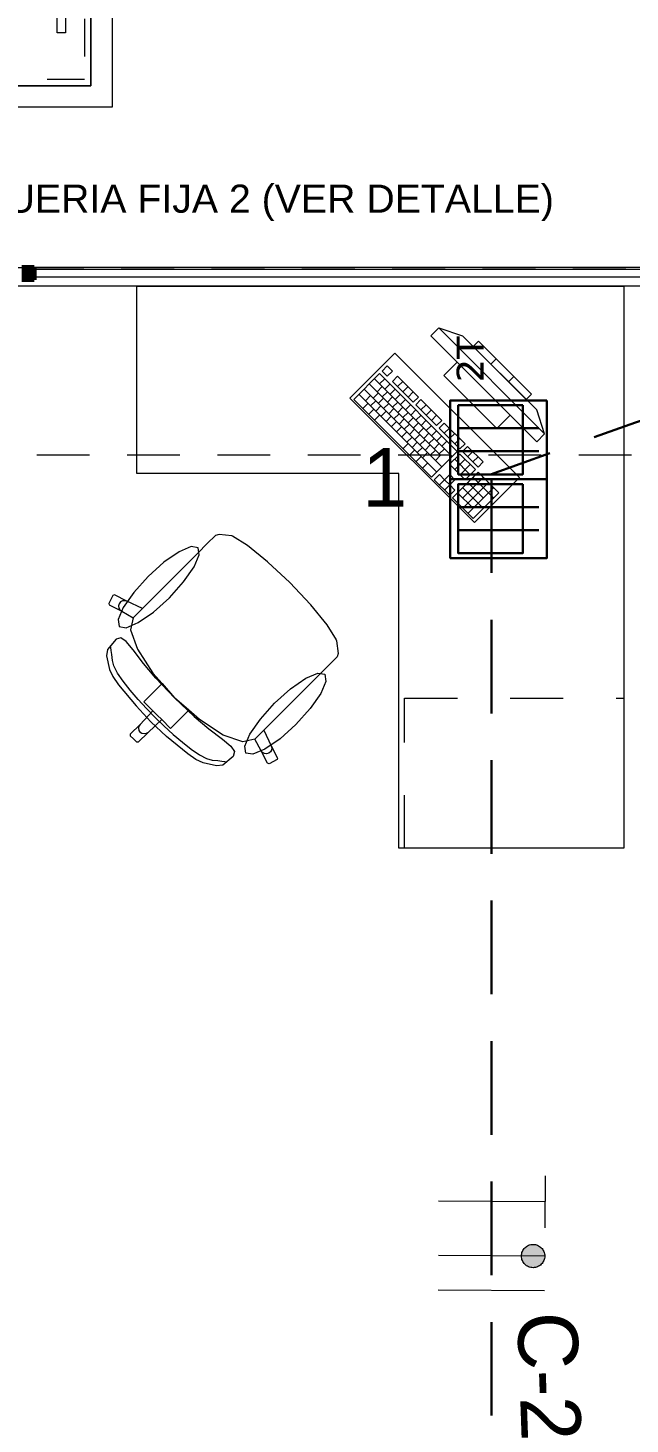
# Model space of a CAD drawing. Header units: inches. Extents: x -19 to 5698, y -728 to 92.
# Drawn here: x 303.458 to 305.065, y 14.312 to 18.04 of the extents above; entities that cross this region are included whole.
import ezdxf

# ---------------------------------------------------------------- set-up
doc = ezdxf.new("R2010")
doc.units = ezdxf.units.IN
doc.header["$MEASUREMENT"] = 0
doc.set_wipeout_variables(frame=1)
for name, pattern in [('01 HJ$0$REF - 01 HJ$0$HIDDEN2', [0.1875, 0.125, -0.0625]), ('CONTINUA', [0]), ('HIDDEN', [0.375, 0.25, -0.125]), ('Hidden Line', [0.195611, 0.141111, -0.0545]), ('Rayas', [0.282222, 0.141111, -0.141111]), ('RAYITAS', [0.375, 0.25, -0.125]), ('Wipeout_Contour', [1, 0, -1])]:
    doc.linetypes.add(name, pattern=pattern)
doc.layers.get('0').update_dxf_attribs({"color": 61})
for name, color, linetype, lineweight in [('00 APARATOS-ELECTRICOS', 253, 'Continuous', 0), ('00 conduct tomacorr', 120, 'HIDDEN', 30), ('00 IE CKTO ILUMINACION', 3, 'Continuous', 50), ('00 IE LUZ EMERGENCIA', 253, 'Continuous', 0), ('CANALES', 104, 'Continuous', 15), ('T-TECHO-E', 150, 'Continuous', 20), ('TOMACORRIENTE', 22, 'RAYITAS', 9)]:
    doc.layers.add(name, color=color, linetype=linetype, lineweight=lineweight)
for name, color, linetype in [('02 _ ARQ _ ZON _ Espacio.3D', 7, 'Continuous'), ('08 _ STR _ EXT _ 09 Vigas', 251, 'Continuous'), ('Acabado - Muros', 7, 'Continuous'), ('Interior - Mobiliario', 7, 'Continuous'), ('Notas - Etiquetas', 7, 'Continuous')]:
    doc.layers.add(name, color=color, linetype=linetype)
doc.styles.add('Annotative', font='arial.ttf')
doc.styles.add('Estilo_Generado_4', font='swisse.ttf')
doc.dimstyles.new('Estilo_Generado__8', dxfattribs={"dimtxt": 0.18, "dimasz": 0.0912, "dimexe": 0.18, "dimexo": 0.0625, "dimgap": 0, "dimtad": 0, "dimtih": 1, "dimtoh": 1, "dimdec": 4, "dimzin": 0, "dimdsep": 46, "dimcen": 0.09, "dimadec": 0, "dimazin": 0, "dimtfac": 1, "dimtdec": 4, "dimtmove": 0, "dimatfit": 3, "dimldrblk": 'ARROWHEAD_5', "dimfxl": 1, "dimtolj": 1, "dimtzin": 0, "dimarcsym": 0})

# ---------------------------------------------------------------- blocks, each defined once
blk = doc.blocks.new('ARROWHEAD_5')
at = {"linetype": 'Continuous', "lineweight": 0}
blk.add_hatch(color=0, dxfattribs=at).paths.add_polyline_path([(-1, 0.2679), (0, 0), (-1, -0.2679)])
at = {"color": 0, "linetype": 'Continuous', "lineweight": 0}
blk.add_line((0, 0), (-1, 0), dxfattribs=at)
blk = doc.blocks.new('BUZON TIPO II')
at = {"layer": 'CANALES', "color": 5}
for p, q in [((-0.3, 0.175), (0.3, 0.175)), ((-0.3, -0.175), (-0.3, 0.175)), ((0.3, 0.175), (0.3, -0.175)), ((0.3, -0.175), (-0.3, -0.175))]:
    blk.add_line(p, q, dxfattribs=at)
blk.add_lwpolyline([(-0.35, 0.225), (0.35, 0.225), (0.35, -0.225), (-0.35, -0.225), (-0.35, 0.225)], dxfattribs=at)
at = {"layer": 'CANALES', "color": 3}
for points in [[(-0.3, 0.175), (-0.3, -0.175), (0.3, -0.175), (0.3, 0.175), (-0.3, 0.175)], [(-0.24, 0), (-0.24, 0.05), (-0.22, 0.05), (-0.22, 0), (-0.22, -0.05), (-0.24, -0.05), (-0.24, 0)], [(0.24, 0), (0.24, 0.05), (0.22, 0.05), (0.22, 0), (0.22, -0.05), (0.24, -0.05), (0.24, 0)]]:
    blk.add_lwpolyline(points, dxfattribs=at)
at = {"layer": 'CANALES', "color": 5, "linetype": '01 HJ$0$REF - 01 HJ$0$HIDDEN2', "ltscale": 0.1}
blk.add_lwpolyline([(-0.285, 0.16), (0.285, 0.16), (0.285, -0.16), (-0.285, -0.16), (-0.285, 0.16)], dxfattribs=at)
blk = doc.blocks.new('CAJA POP UP 6 MODULOS')
at = {"layer": '00 conduct tomacorr', "linetype": 'Continuous'}
for p, q in [((-0.095, -0.165), (-0.095, -0.0151)), ((-0.052, -0.165), (-0.052, -0.0151)), ((0.052, -0.165), (0.052, -0.0151)), ((0.095, -0.165), (0.095, -0.0151)), ((0, -0.165), (0, -0.18))]:
    blk.add_line(p, q, dxfattribs=at)
for points in [[(-0.147, 0), (0.147, 0), (0.147, -0.18), (-0.147, -0.18)], [(0, 0), (0.147, 0), (0.147, -0.18), (0, -0.18)]]:
    blk.add_lwpolyline(points, close=True, dxfattribs=at)
for points in [[(-0.138, -0.045), (-0.009, -0.045), (-0.009, -0.165), (-0.138, -0.165), (-0.138, -0.045)], [(0.009, -0.045), (0.138, -0.045), (0.138, -0.165), (0.009, -0.165), (0.009, -0.045)]]:
    blk.add_lwpolyline(points, dxfattribs=at)
at = {"color": 1, "insert": (-0.1807, -0.168), "char_height": 0.05, "attachment_point": 1, "rotation": 180}
blk.add_mtext_dynamic_manual_height_columns('{\\fVerdana|b0|i0|c0|p34;2T}', width=0.000481, gutter_width=0.1561, heights=[0], dxfattribs=at)
blk = doc.blocks.new('a')
at = {"layer": 'TOMACORRIENTE', "ltscale": 0.05}
h = blk.add_hatch(color=4, dxfattribs=at)
edge = h.paths.add_edge_path()
edge.add_arc((0, 0.0752), 0.0211, 0, 360)
at = {"layer": 'TOMACORRIENTE', "color": 4}
for p, q in [((-0.1455, 0.0963), (-0.0515, 0.0963)), ((-0.0985, 0.0963), (-0.0985, -0.0966)), ((0, 0.0963), (0, -0.0963)), ((0.0623, -0.0963), (0.0623, 0.0963))]:
    blk.add_line(p, q, dxfattribs=at)
blk.add_circle((0, 0.0752), 0.0211, dxfattribs=at)
blk = doc.blocks.new('CABLE 3FACE')
at = {"layer": 'T-TECHO-E', "rotation": 59.94170052614085}
blk.add_blockref('a', (0, 0), dxfattribs=at)

msp = doc.modelspace()

# ---------------------------------------------------------------- linework, layer by layer
at = {"layer": '00 conduct tomacorr'}
msp.add_line((304.6953, 16.8347, -0.0007), (304.6953, 8.1783, -0.0004), dxfattribs=at)
at = {"layer": '02 _ ARQ _ ZON _ Espacio.3D', "color": 254, "linetype": 'Continuous', "lineweight": 0, "flags": 128}
for points in [[(297.5701, 17.4), (322.07, 17.4)], [(308.07, 16.5), (307.57, 16.5), (307.57, 17.35), (303.045, 17.35), (303.044, 7.7), (306.9526, 7.7), (306.9514, 7.3505), (307.57, 7.3505), (307.57, 8.1), (308.07, 8.1)]]:
    msp.add_lwpolyline(points, dxfattribs=at)
at = {"layer": '08 _ STR _ EXT _ 09 Vigas', "color": 251, "linetype": 'Hidden Line', "lineweight": 13, "true_color": 0x636466}
msp.add_line((301.07, 16.9), (307.57, 16.9), dxfattribs=at)
at = {"layer": 'Interior - Mobiliario', "color": 175, "linetype": 'Continuous', "lineweight": 13}
for p, q in [((304.554, 17.2389), (304.5328, 17.2177)), ((304.8369, 16.9561), (304.554, 17.2389)), ((304.554, 17.2389), (304.6177, 17.2177)), ((304.5328, 17.2177), (304.8157, 16.9349)), ((304.6177, 17.2177), (304.8157, 17.0197)), ((304.6601, 17.2036), (304.646, 17.1894)), ((304.646, 17.1894), (304.7874, 17.048)), ((304.8015, 17.0621), (304.6601, 17.2036)), ((304.6035, 17.147), (304.5682, 17.1116)), ((304.745, 17.0056), (304.6035, 17.147)), ((304.6931, 17.1423), (304.7072, 17.1564)), ((304.3961, 17.1166), (304.3275, 17.048)), ((304.6038, 16.9089), (304.3961, 17.1166)), ((304.4167, 17.1372), (304.4029, 17.1235)), ((304.4029, 17.1235), (304.4168, 17.1096)), ((304.4305, 17.1233), (304.4167, 17.1372)), ((304.4168, 17.1096), (304.4305, 17.1233)), ((304.4443, 17.1095), (304.4306, 17.0958)), ((304.4997, 17.0541), (304.4443, 17.1095)), ((304.5682, 17.1116), (304.7096, 16.9702)), ((304.7402, 17.0951), (304.7544, 17.1093)), ((304.3549, 17.0755), (304.5627, 16.8677)), ((304.3687, 17.0892), (304.5591, 16.8988)), ((304.3824, 17.1029), (304.5901, 16.8952)), ((304.3894, 17.0684), (304.4031, 17.0821)), ((304.3962, 17.089), (304.4099, 17.1028)), ((304.4101, 17.0752), (304.4238, 17.0889)), ((304.4239, 17.0613), (304.4376, 17.0751)), ((304.4306, 17.0958), (304.486, 17.0404)), ((304.4445, 17.0819), (304.4582, 17.0956)), ((304.4583, 17.0681), (304.472, 17.0818)), ((304.3275, 17.048), (304.5352, 16.8403)), ((304.3412, 17.0617), (304.5489, 16.854)), ((304.3517, 17.0238), (304.3655, 17.0375)), ((304.3585, 17.0444), (304.3723, 17.0581)), ((304.3724, 17.0306), (304.3861, 17.0443)), ((304.3792, 17.0512), (304.3929, 17.0649)), ((304.393, 17.0374), (304.4067, 17.0511)), ((304.4033, 17.0546), (304.417, 17.0683)), ((304.4069, 17.0235), (304.4206, 17.0372)), ((304.4171, 17.0407), (304.4308, 17.0544)), ((304.431, 17.0269), (304.4447, 17.0406)), ((304.4378, 17.0475), (304.4515, 17.0612)), ((304.4516, 17.0336), (304.4653, 17.0474)), ((304.4722, 17.0542), (304.4859, 17.0679)), ((304.486, 17.0404), (304.4997, 17.0541)), ((304.5067, 17.0472), (304.4929, 17.0334)), ((304.5621, 16.9918), (304.5067, 17.0472)), ((304.7874, 17.048), (304.8015, 17.0621)), ((304.3673, 17.0082), (304.381, 17.0219)), ((304.3829, 16.9926), (304.3966, 17.0064)), ((304.3862, 17.0167), (304.3999, 17.0305)), ((304.4001, 17.0029), (304.4138, 17.0166)), ((304.4139, 16.989), (304.4276, 17.0028)), ((304.4207, 17.0097), (304.4344, 17.0234)), ((304.4346, 16.9958), (304.4483, 17.0095)), ((304.4448, 17.013), (304.4585, 17.0267)), ((304.4587, 16.9992), (304.4724, 17.0129)), ((304.4655, 17.0198), (304.4792, 17.0335)), ((304.4725, 16.9853), (304.4862, 16.999)), ((304.4793, 17.006), (304.493, 17.0197)), ((304.4929, 17.0334), (304.5483, 16.9781)), ((304.4931, 16.9921), (304.5069, 17.0058)), ((304.5068, 17.0196), (304.5205, 17.0333)), ((304.5206, 17.0058), (304.5344, 17.0195)), ((304.5345, 16.9919), (304.5482, 17.0056)), ((304.7096, 16.9702), (304.745, 17.0056)), ((304.8369, 16.9561), (304.8157, 17.0197)), ((304.4278, 16.9752), (304.4415, 16.9889)), ((304.4416, 16.9613), (304.4553, 16.9751)), ((304.4484, 16.982), (304.4621, 16.9957)), ((304.4555, 16.9475), (304.4692, 16.9612)), ((304.4623, 16.9681), (304.476, 16.9819)), ((304.4761, 16.9543), (304.4898, 16.968)), ((304.4864, 16.9715), (304.5001, 16.9852)), ((304.5002, 16.9576), (304.5139, 16.9713)), ((304.507, 16.9783), (304.5207, 16.992)), ((304.5208, 16.9644), (304.5346, 16.9781)), ((304.5347, 16.9506), (304.5484, 16.9643)), ((304.5483, 16.9781), (304.5621, 16.9918)), ((304.569, 16.9848), (304.5553, 16.9711)), ((304.5553, 16.9711), (304.6107, 16.9157)), ((304.6244, 16.9295), (304.569, 16.9848)), ((304.5691, 16.9573), (304.5828, 16.971)), ((304.4591, 16.9165), (304.4728, 16.9302)), ((304.4693, 16.9337), (304.483, 16.9474)), ((304.4832, 16.9198), (304.4969, 16.9335)), ((304.49, 16.9404), (304.5037, 16.9542)), ((304.5038, 16.9266), (304.5175, 16.9403)), ((304.5141, 16.9438), (304.5278, 16.9575)), ((304.5176, 16.9127), (304.5314, 16.9265)), ((304.5279, 16.9299), (304.5416, 16.9436)), ((304.5417, 16.9161), (304.5555, 16.9298)), ((304.5485, 16.9367), (304.5623, 16.9504)), ((304.5624, 16.9229), (304.5761, 16.9366)), ((304.583, 16.9434), (304.5967, 16.9572)), ((304.5968, 16.9296), (304.6105, 16.9433)), ((304.6107, 16.9157), (304.6244, 16.9295)), ((304.6313, 16.9225), (304.6176, 16.9088)), ((304.6728, 16.881), (304.6313, 16.9225)), ((304.8157, 16.9349), (304.8369, 16.9561)), ((304.4764, 16.8992), (304.4901, 16.9129)), ((304.4937, 16.8819), (304.5074, 16.8956)), ((304.497, 16.906), (304.5107, 16.9197)), ((304.5109, 16.8921), (304.5246, 16.9058)), ((304.5315, 16.8989), (304.5452, 16.9126)), ((304.5352, 16.8403), (304.6038, 16.9089)), ((304.5453, 16.8851), (304.5591, 16.8988)), ((304.5556, 16.9022), (304.5693, 16.9159)), ((304.6107, 16.902), (304.5833, 16.8745)), ((304.597, 16.8882), (304.6385, 16.8467)), ((304.5971, 16.8607), (304.6246, 16.8881)), ((304.6523, 16.8604), (304.6107, 16.902)), ((304.6176, 16.9088), (304.6591, 16.8673)), ((304.6314, 16.895), (304.6451, 16.9087)), ((304.6453, 16.8811), (304.659, 16.8948)), ((304.511, 16.8646), (304.5247, 16.8783)), ((304.5833, 16.8745), (304.6248, 16.833)), ((304.6592, 16.8535), (304.5906, 16.7849)), ((304.611, 16.8468), (304.6384, 16.8743)), ((304.6248, 16.833), (304.6523, 16.8604)), ((304.6591, 16.8673), (304.6728, 16.881)), ((304.7146, 16.7981), (304.6592, 16.8535)), ((304.5559, 16.8471), (304.5422, 16.8334)), ((304.5422, 16.8334), (304.5837, 16.7919)), ((304.5697, 16.8333), (304.5559, 16.8471)), ((304.556, 16.8195), (304.5697, 16.8333)), ((304.5834, 16.847), (304.5697, 16.8333)), ((304.5697, 16.8333), (304.5836, 16.8194)), ((304.5698, 16.8057), (304.5836, 16.8194)), ((304.5973, 16.8331), (304.5834, 16.847)), ((304.5836, 16.8194), (304.5973, 16.8331)), ((304.5974, 16.8056), (304.5836, 16.8194)), ((304.618, 16.8124), (304.6734, 16.757)), ((304.6182, 16.7848), (304.673, 16.8396)), ((304.6183, 16.7572), (304.6869, 16.8258)), ((304.6318, 16.8261), (304.6733, 16.7845)), ((304.6322, 16.7434), (304.7007, 16.812)), ((304.6455, 16.8398), (304.7009, 16.7844)), ((304.5837, 16.7919), (304.5974, 16.8056)), ((304.5906, 16.7849), (304.646, 16.7295)), ((304.6043, 16.7986), (304.6459, 16.7571)), ((304.646, 16.7295), (304.7146, 16.7981)), ((303.9364, 16.6627), (303.9109, 16.6372)), ((303.9584, 16.6846), (303.9364, 16.6627)), ((303.9677, 16.6875), (303.9584, 16.6846)), ((304.0016, 16.6835), (303.9677, 16.6875)), ((304.0037, 16.6826), (304.0016, 16.6835)), ((304.0437, 16.6577), (304.0037, 16.6826)), ((303.9109, 16.6372), (303.763, 16.4893)), ((304.0974, 16.6141), (304.0437, 16.6577)), ((304.0982, 16.6134), (304.0974, 16.6141)), ((304.1566, 16.5586), (304.0982, 16.6134)), ((304.1566, 16.5586), (304.2114, 16.5003)), ((303.6841, 16.5246), (303.6733, 16.5032)), ((303.6882, 16.5259), (303.6841, 16.5246)), ((303.7213, 16.5089), (303.6882, 16.5259)), ((303.6733, 16.5032), (303.6747, 16.4991)), ((303.6747, 16.4991), (303.7078, 16.4822)), ((303.7011, 16.5024), (303.6995, 16.4968)), ((303.6995, 16.4968), (303.7002, 16.4909)), ((303.7002, 16.4909), (303.7031, 16.4858)), ((303.7047, 16.507), (303.7011, 16.5024)), ((303.7031, 16.4858), (303.7078, 16.4822)), ((303.7098, 16.5098), (303.7047, 16.507)), ((303.7078, 16.4822), (303.7388, 16.4649)), ((303.7156, 16.5105), (303.7098, 16.5098)), ((303.7213, 16.5089), (303.7156, 16.5105)), ((303.763, 16.4893), (303.7213, 16.5089)), ((303.7388, 16.4651), (303.763, 16.4893)), ((304.2114, 16.5003), (304.2121, 16.4994)), ((304.2121, 16.4994), (304.2557, 16.4458)), ((303.7388, 16.4649), (303.7313, 16.4329)), ((303.7388, 16.4651), (303.7388, 16.4649)), ((304.2557, 16.4458), (304.2806, 16.4057)), ((303.6927, 16.4078), (303.6695, 16.3799)), ((303.7056, 16.4112), (303.6927, 16.4078)), ((303.7199, 16.4012), (303.7056, 16.4112)), ((303.7385, 16.3789), (303.7199, 16.4012)), ((303.7313, 16.4329), (303.7496, 16.3809)), ((304.2806, 16.4057), (304.2815, 16.4036)), ((304.2815, 16.4036), (304.2855, 16.3697)), ((303.6695, 16.3799), (303.6676, 16.3632)), ((303.6676, 16.3632), (303.6754, 16.327)), ((303.6791, 16.3852), (303.6783, 16.3897)), ((303.6799, 16.3772), (303.6791, 16.3852)), ((303.6819, 16.3664), (303.6799, 16.3772)), ((303.6831, 16.351), (303.6819, 16.3664)), ((303.7664, 16.3427), (303.7385, 16.3789)), ((303.7496, 16.3809), (303.791, 16.3171)), ((304.2855, 16.3697), (304.2826, 16.3604)), ((303.6754, 16.327), (303.6843, 16.3078)), ((303.687, 16.3363), (303.6831, 16.351)), ((303.697, 16.3174), (303.687, 16.3363)), ((303.7992, 16.3034), (303.7664, 16.3427)), ((304.2606, 16.3384), (304.2351, 16.3129)), ((304.2826, 16.3604), (304.2606, 16.3384)), ((303.6843, 16.3078), (303.6992, 16.2861)), ((303.7118, 16.2956), (303.697, 16.3174)), ((303.7304, 16.2718), (303.7118, 16.2956)), ((303.8158, 16.289), (303.7884, 16.2616)), ((303.791, 16.3171), (303.8158, 16.289)), ((303.8486, 16.2507), (303.7992, 16.3034)), ((303.8158, 16.289), (303.8491, 16.2511)), ((304.2351, 16.3129), (304.0873, 16.1651)), ((303.6992, 16.2861), (303.7461, 16.2294)), ((303.7515, 16.247), (303.7304, 16.2718)), ((303.7884, 16.2616), (303.7673, 16.2404)), ((303.7461, 16.2294), (303.7852, 16.1872)), ((303.7741, 16.2224), (303.7515, 16.247)), ((303.7909, 16.2168), (303.7569, 16.1803)), ((303.7673, 16.2404), (303.7909, 16.2168)), ((303.7969, 16.1989), (303.7741, 16.2224)), ((303.7909, 16.2168), (303.8028, 16.2049)), ((303.8486, 16.2507), (303.9014, 16.2012)), ((303.8869, 16.2178), (303.8491, 16.2511)), ((303.8869, 16.2178), (303.8596, 16.1904)), ((303.9151, 16.193), (303.8869, 16.2178)), ((303.7569, 16.1803), (303.7308, 16.1542)), ((303.7569, 16.1803), (303.7537, 16.1754)), ((303.8148, 16.1929), (303.7783, 16.1589)), ((303.8274, 16.1481), (303.7852, 16.1872)), ((303.7969, 16.1989), (303.8204, 16.1761)), ((303.8148, 16.1929), (303.8028, 16.2049)), ((303.8384, 16.1693), (303.8148, 16.1929)), ((303.8596, 16.1904), (303.8384, 16.1693)), ((303.9014, 16.2012), (303.9407, 16.1685)), ((303.9789, 16.1517), (303.9151, 16.193)), ((303.7308, 16.1542), (303.7308, 16.1499)), ((303.7308, 16.1499), (303.7394, 16.1414)), ((303.7479, 16.1329), (303.7394, 16.1414)), ((303.7783, 16.1589), (303.7522, 16.1328)), ((303.7537, 16.1754), (303.7526, 16.1697)), ((303.7526, 16.1697), (303.7537, 16.1639)), ((303.7537, 16.1639), (303.757, 16.159)), ((303.7619, 16.1558), (303.757, 16.159)), ((303.7677, 16.1546), (303.7619, 16.1558)), ((303.7734, 16.1557), (303.7677, 16.1546)), ((303.7783, 16.1589), (303.7734, 16.1557)), ((303.8204, 16.1761), (303.845, 16.1536)), ((303.8841, 16.1013), (303.8274, 16.1481)), ((303.845, 16.1536), (303.8698, 16.1324)), ((303.9407, 16.1685), (303.9769, 16.1405)), ((303.9769, 16.1405), (303.9992, 16.1219)), ((304.0309, 16.1333), (303.9789, 16.1517)), ((304.0628, 16.1408), (304.0309, 16.1333)), ((304.0631, 16.1408), (304.0628, 16.1408)), ((304.0801, 16.1098), (304.0628, 16.1408)), ((304.0631, 16.1408), (304.0873, 16.1651)), ((304.0873, 16.1651), (304.1069, 16.1233)), ((303.7522, 16.1328), (303.7479, 16.1329)), ((303.8698, 16.1324), (303.8936, 16.1138)), ((303.8936, 16.1138), (303.9154, 16.099)), ((303.9992, 16.1219), (304.0092, 16.1076)), ((304.0092, 16.1076), (304.0058, 16.0947)), ((304.0838, 16.1052), (304.0801, 16.1098)), ((304.0971, 16.0767), (304.0801, 16.1098)), ((304.0889, 16.1023), (304.0838, 16.1052)), ((304.0947, 16.1016), (304.0889, 16.1023)), ((304.1004, 16.1031), (304.0947, 16.1016)), ((304.105, 16.1067), (304.1004, 16.1031)), ((304.1078, 16.1118), (304.105, 16.1067)), ((304.1069, 16.1233), (304.1085, 16.1176)), ((304.1069, 16.1233), (304.1238, 16.0902)), ((304.1085, 16.1176), (304.1078, 16.1118)), ((303.9058, 16.0864), (303.8841, 16.1013)), ((303.925, 16.0774), (303.9058, 16.0864)), ((303.9154, 16.099), (303.9342, 16.089)), ((303.9611, 16.0696), (303.925, 16.0774)), ((303.9342, 16.089), (303.949, 16.0851)), ((303.949, 16.0851), (303.9644, 16.084)), ((303.9779, 16.0715), (303.9611, 16.0696)), ((303.9644, 16.084), (303.9751, 16.0819)), ((303.9751, 16.0819), (303.9832, 16.0811)), ((304.0058, 16.0947), (303.9779, 16.0715)), ((303.9832, 16.0811), (303.9877, 16.0803)), ((304.1012, 16.0753), (304.0971, 16.0767)), ((304.1225, 16.0862), (304.1012, 16.0753)), ((304.1238, 16.0902), (304.1225, 16.0862))]:
    msp.add_line(p, q, dxfattribs=at)
at = {"layer": 'Interior - Mobiliario', "color": 175, "linetype": 'Rayas', "lineweight": 13}
for p, q in [((304.463, 15.85), (304.463, 16.25)), ((304.463, 16.25), (305.048, 16.25))]:
    msp.add_line(p, q, dxfattribs=at)
at = {"layer": 'Interior - Mobiliario', "color": 175, "linetype": 'Continuous', "lineweight": 13, "flags": 128}
for points in [[(304.4374, 17.1717), (304.3172, 17.0515), (304.6495, 16.7192), (304.7697, 16.8394)], [(303.7781, 16.5751), (303.74, 16.5326), (303.712, 16.4922), (303.6984, 16.4602), (303.7012, 16.4413), (303.7201, 16.4384), (303.7522, 16.452), (303.7926, 16.48), (303.8351, 16.5182), (303.8732, 16.5606), (303.9012, 16.601), (303.9148, 16.6331), (303.912, 16.652), (303.893, 16.6549), (303.861, 16.6413), (303.8206, 16.6132)], [(304.1731, 16.1802), (304.1306, 16.142), (304.0902, 16.114), (304.0581, 16.1004), (304.0392, 16.1033), (304.0364, 16.1222), (304.05, 16.1542), (304.078, 16.1946), (304.1161, 16.2371), (304.1586, 16.2752), (304.199, 16.3032), (304.2311, 16.3169), (304.25, 16.314), (304.2528, 16.2951), (304.2392, 16.263), (304.2112, 16.2226)]]:
    msp.add_lwpolyline(points, close=True, dxfattribs=at)

# ---------------------------------------------------------------- block references
at = {"layer": '00 APARATOS-ELECTRICOS', "lineweight": 25, "xscale": 1.130955386209125, "yscale": 1.130955386209125, "zscale": 1.130955386209125, "rotation": 180.0000000000012}
msp.add_blockref('BUZON TIPO II', (303.2864, 18.0827, -0.0007), dxfattribs=at)
at = {"layer": '00 conduct tomacorr'}
for name, p, xscale, yscale, zscale, rotation in [('CAJA POP UP 6 MODULOS', (304.8428, 16.8347, -0.0007), 1.432830642179531, 1.432830642179531, 1.432830642179531, 269.9999999999999), ('CABLE 3FACE', (304.6953, 14.7614, -0.0006), 1.47256122672843, 1.47256122672843, 1.47256122672843, 209.7894777823319)]:
    msp.add_blockref(name, p, dxfattribs=dict(at, xscale=xscale, yscale=yscale, zscale=zscale, rotation=rotation))

# ---------------------------------------------------------------- texts
at = {"layer": '00 IE CKTO ILUMINACION', "color": 4, "linetype": 'CONTINUA', "lineweight": 15}
msp.add_text('C-2', height=0.15962, rotation=272.0228, dxfattribs=at).set_placement((304.7636, 14.6087, -0.0007))
at = {"layer": '00 IE LUZ EMERGENCIA', "style": 'Annotative'}
msp.add_attdef('1', (304.3493, 16.7615, -0.0004), '', height=0.1562, dxfattribs=at)
at = {"layer": 'Notas - Etiquetas', "color": 171, "linetype": 'Continuous', "lineweight": 13, "insert": (303.0861, 17.5725), "char_height": 0.075, "attachment_point": 4, "style": 'Estilo_Generado_4'}
msp.add_mtext('\\A1;{\\pql;\\fSwis721 Ex BT|b0|i0|c0|p34;TABIQUERIA FIJA 2 (VER DETALLE)\\fSwis721 Ex BT|b0|i0|c0|p34; }', dxfattribs=at)

# ---------------------------------------------------------------- next in the draw order: wipeouts: each hides what was drawn before it
at = {"color": 254, "linetype": 'Wipeout_Contour', "lineweight": 0, "ltscale": 14633.564817}
msp.add_wipeout([(303.474, 17.367), (303.4575, 17.367), (303.4575, 17.35), (305.145, 17.35), (305.145, 17.4), (303.474, 17.4)], dxfattribs=at).dxf.layer = 'Acabado - Muros'

# ---------------------------------------------------------------- next in the draw order: linework, layer by layer
at = {"layer": 'Acabado - Muros', "color": 251, "linetype": 'Continuous', "lineweight": 13, "flags": 128}
for points in [[(305.145, 17.4), (303.474, 17.4)], [(305.145, 17.35), (303.4575, 17.35), (301.77, 17.35)]]:
    msp.add_lwpolyline(points, dxfattribs=at)
at = {"layer": 'Interior - Mobiliario', "color": 175, "linetype": 'Continuous', "lineweight": 13, "flags": 128}
msp.add_lwpolyline([(305.048, 17.35), (305.048, 15.85), (304.448, 15.85), (304.448, 16.85), (303.748, 16.85), (303.748, 17.35)], close=True, dxfattribs=at)

# ---------------------------------------------------------------- next in the draw order: wipeouts: each hides what was drawn before it
at = {"color": 254, "linetype": 'Wipeout_Contour', "lineweight": 0, "ltscale": 9756.194168}
msp.add_wipeout([(303.474, 17.395), (303.474, 17.375), (305.145, 17.375), (305.145, 17.395)], dxfattribs=at).dxf.layer = 'Acabado - Muros'

# ---------------------------------------------------------------- next in the draw order: hatches: boundary and pattern name
at = {"layer": 'Acabado - Muros', "linetype": 'Continuous', "lineweight": 0}
msp.add_hatch(color=254, dxfattribs=at).paths.add_polyline_path([(303.441, 17.367), (303.474, 17.367), (303.474, 17.4), (303.441, 17.4)])

# ---------------------------------------------------------------- next in the draw order: linework, layer by layer
at = {"layer": '00 conduct tomacorr'}
for centre, radius, start, end in [((306.1801, 5.9324, -0.0007), 12.4902, 66.6543, 103.39564), ((308.884, 5.7845, -0.0007), 11.8306, 79.05804, 110.75109)]:
    msp.add_arc(centre, radius, start, end, dxfattribs=at)
at = {"layer": '08 _ STR _ EXT _ 09 Vigas', "color": 251, "linetype": 'Hidden Line', "lineweight": 13, "true_color": 0x636466}
msp.add_line((287.07, 17.4), (307.57, 17.4), dxfattribs=at)
at = {"layer": 'Acabado - Muros', "color": 7, "linetype": 'Continuous', "lineweight": 60}
for p, q in [((303.474, 17.4), (303.441, 17.4)), ((303.474, 17.4), (303.474, 17.367)), ((303.474, 17.367), (303.441, 17.367))]:
    msp.add_line(p, q, dxfattribs=at)
at = {"layer": 'Acabado - Muros', "color": 7, "linetype": 'Continuous', "lineweight": 13, "flags": 128}
msp.add_lwpolyline([(303.474, 17.395), (303.474, 17.375), (305.145, 17.375), (305.145, 17.395)], close=True, dxfattribs=at)

# ---------------------------------------------------------------- next in the draw order: leaders
at = {"layer": 'Notas - Etiquetas', "color": 144, "linetype": 'Continuous', "lineweight": 13, "annotation_type": 0, "has_hookline": 1, "hookline_direction": 0, "text_width": 1.9482}
msp.add_leader([(302.1556, 17.385), (302.3065, 17.5725), (303.0861, 17.5725)], dimstyle='Estilo_Generado__8', dxfattribs=at)

doc.saveas('drawing.dxf')
